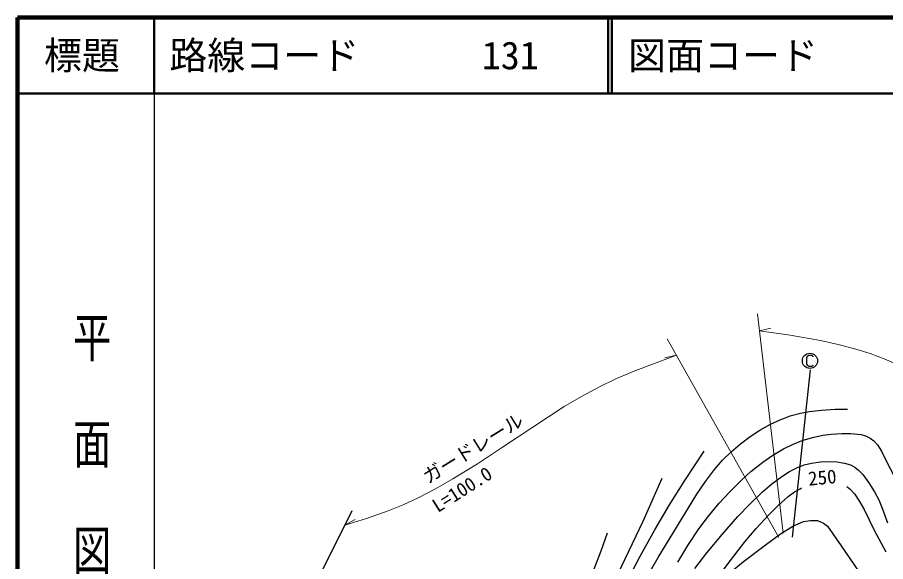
# Model space of a CAD drawing. Units: millimetres, scale not verified. Extents: x 40000 to 680000, y 20000 to 380000.
# Drawn here: x 40000 to 154293, y 308389 to 380000 of the extents above; entities that cross this region are included whole.
import ezdxf
from ezdxf.enums import TextEntityAlignment as Align

# ---------------------------------------------------------------- set-up
doc = ezdxf.new("R2010")
doc.units = ezdxf.units.MM
doc.header["$LTSCALE"] = 1000
for name, color, linetype, lineweight in [('M-BGD', 7, 'Continuous', 25), ('M-STR-HTXT', 7, 'Continuous', 13), ('M-TTL', 2, 'Continuous', 140), ('M-TTL-BAND', 7, 'Continuous', 25), ('M-TTL-LINE', 7, 'Continuous', 50)]:
    doc.layers.add(name, color=color, linetype=linetype, lineweight=lineweight)
doc.layers.add('M-TTL-TXT', color=7, linetype='Continuous')
doc.styles.add('@ＭＳ ゴシック', font='')
doc.styles.add('ＭＳ ゴシック', font='')
doc.styles.get('@ＭＳ ゴシック').set_extended_font_data('@MS Gothic')
doc.styles.get('ＭＳ ゴシック').set_extended_font_data('MS Gothic')

msp = doc.modelspace()

# ---------------------------------------------------------------- linework, layer by layer
at = {"layer": 'M-BGD'}
for p, q in [((144011, 335406), (143891, 335246)), ((143891, 335246), (143891, 334366)), ((144170, 335526), (144011, 335406)), ((144530, 335526), (144170, 335526)), ((144690, 335406), (144530, 335526)), ((144770, 335286), (144690, 335406)), ((143891, 334366), (144011, 334207)), ((144011, 334207), (144171, 334087)), ((144171, 334087), (144531, 334087)), ((144531, 334087), (144690, 334167)), ((144690, 334167), (144770, 334287)), ((142040, 311604), (144404, 333643)), ((84031, 315081), (74933, 296905)), ((142098, 313072), (143477, 313675)), ((143477, 313675), (144396, 313790)), ((144396, 313790), (145345, 313790)), ((145345, 313790), (146121, 313446)), ((146121, 313446), (146638, 313043)), ((138438, 310561), (140461, 312032)), ((140461, 312032), (142098, 313072)), ((146638, 313043), (148448, 310457)), ((135587, 308400), (138438, 310561)), ((148448, 310457), (150719, 307153)), ((131755, 305285), (135587, 308400))]:
    msp.add_line(p, q, dxfattribs=at)
for points in [[(122858, 306354), (124344, 308952), (129444, 317283), (130564, 318939), (131761, 320520), (132822, 321718), (133961, 322845), (135174, 323897), (136459, 324866), (137729, 325695), (139142, 326478), (140423, 327067), (141739, 327553), (143085, 327925), (144270, 328149), (145856, 328331), (147660, 328430), (149263, 328470)], [(126922, 308303), (128269, 310525), (129709, 312693), (130979, 314386), (132386, 316075), (133740, 317549), (135311, 319104), (136569, 320233), (138136, 321483), (139452, 322397), (140830, 323216), (142019, 323796), (143326, 324313), (144669, 324727), (146041, 325033), (147130, 325177), (148522, 325246), (149655, 325246), (151060, 325113), (151633, 324947), (152255, 324632), (152735, 324266), (153204, 323756), (153745, 322914), (154284, 321847), (158693, 313291)], [(120236, 305714), (121991, 309091), (123915, 312570), (125835, 315849), (127841, 319074), (130386, 322934)], [(129188, 307469), (130770, 309526), (132804, 312000), (134842, 314319), (136356, 315902), (138096, 317565), (139324, 318623), (140619, 319599), (141640, 320243), (142711, 320783), (143572, 321109), (144538, 321347), (145732, 321508), (146886, 321558), (147884, 321508), (148879, 321349), (149650, 321114), (150259, 320799), (150726, 320430), (151280, 319843), (152071, 318778), (152823, 317591), (153376, 316535), (153830, 315443), (154549, 313494)], [(118158, 304918), (122359, 313733), (124870, 319391)], [(131073, 304722), (133427, 307954), (135775, 311001), (137256, 312758), (138878, 314515), (140157, 315795), (141470, 316964), (142278, 317553), (143024, 317979), (143240, 318078)], [(149176, 318289), (149637, 317907), (150175, 317305), (150874, 316310), (151469, 315268), (152793, 312542), (154311, 309658)], [(115691, 306885), (116863, 309807), (117670, 312157)]]:
    msp.add_lwpolyline(points, dxfattribs=at)
msp.add_circle((144331, 334806), 1000, dxfattribs=at)
at = {"layer": 'M-STR-HTXT'}
for p, q in [((140811, 312154), (137409, 341012)), ((137674, 338764), (139191, 339120)), ((140221, 311557), (125551, 337694)), ((126747, 335564), (125230, 335210)), ((83086, 313192), (84461, 313923))]:
    msp.add_line(p, q, dxfattribs=at)
for points in [[(137674, 338764), (141714, 338169), (145706, 337472), (148060, 336964), (150371, 336361), (152255, 335771), (154097, 335088), (155639, 334417)], [(83086, 313192), (85959, 314078), (88789, 315057), (90783, 315869), (92766, 316788), (95062, 317981), (97314, 319269), (100548, 321278), (103741, 323382), (111996, 328781), (114239, 330105), (116701, 331434), (118678, 332392), (121062, 333421), (126747, 335564)]]:
    msp.add_lwpolyline(points, dxfattribs=at)
at = {"layer": 'M-TTL'}
for p, q in [((40000, 380000), (40000, 20000)), ((680000, 380000), (40000, 380000))]:
    msp.add_line(p, q, dxfattribs=at)
at = {"layer": 'M-TTL-BAND'}
msp.add_line((58000, 370000), (58000, 20000), dxfattribs=at)
at = {"layer": 'M-TTL-LINE'}
for p, q in [((58000, 380000), (58000, 370000)), ((117750, 380000), (117750, 370000)), ((118250, 380000), (118250, 370000)), ((40000, 370000), (680000, 370000))]:
    msp.add_line(p, q, dxfattribs=at)

# ---------------------------------------------------------------- texts
at = {"layer": 'M-BGD', "style": 'ＭＳ ゴシック'}
msp.add_text('250', height=1833, rotation=5.504, dxfattribs=at).set_placement((144237, 317828), align=Align.BOTTOM_LEFT)
at = {"layer": 'M-STR-HTXT', "style": 'ＭＳ ゴシック'}
for s, rotation, p in [('ガードレール', 31.804, (94369, 318133)), ('L=100.0', 32.504, (95643, 314312))]:
    msp.add_text(s, height=1833, rotation=rotation, dxfattribs=at).set_placement(p, align=Align.BOTTOM_LEFT)
at = {"layer": 'M-TTL-BAND', "style": '@ＭＳ ゴシック', "width": 1.4}
msp.add_text('平  面  図', height=3666, rotation=270, dxfattribs=at).set_placement((49777, 306475), align=Align.MIDDLE_RIGHT)
at = {"layer": 'M-TTL-TXT', "style": 'ＭＳ ゴシック'}
msp.add_text('標題', height=3666, dxfattribs=at).set_placement((48500, 375000), align=Align.MIDDLE_CENTER)
for s, p in [('路線コード', (60000, 375000)), ('131', (101142, 375000)), ('図面コード', (120380, 375000))]:
    msp.add_text(s, height=3666, dxfattribs=at).set_placement(p, align=Align.MIDDLE_LEFT)

doc.saveas('drawing.dxf')
